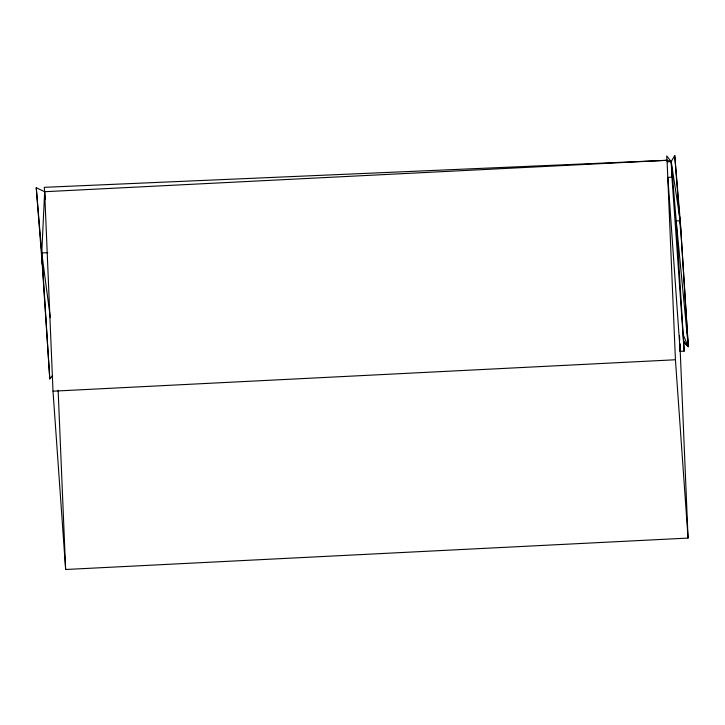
<?xml version="1.0" encoding="UTF-8"?>
<svg xmlns="http://www.w3.org/2000/svg" width="725" height="725" viewBox="0 0 725 725"><rect width="100%" height="100%" fill="white"/><g stroke="black" fill="none" stroke-linecap="round" stroke-linejoin="round"><path stroke-width="1.09" d="M683.557 340.768L688.27 346.659L680.231 220.735L671.205 161.584L667.19 161.784L666.701 155.911L671.205 161.584L676.207 220.944L684.183 351.127L680.168 351.326L667.852 177.389L671.857 177.19L671.205 161.584L674.73 155.503L680.231 220.735L688.27 346.659L683.593 342.263M671.205 161.584L667.063 160.297L44.651 191.717L36.25 187.739L42.231 264.435L49.789 378.894L52.517 375.668M47.768 252.672L41.751 252.971L36.25 187.739M680.231 220.735L676.207 220.944L688.27 346.659L683.521 335.521M53.007 391.183L675.428 359.763L688.061 538.077L65.64 569.497L53.007 391.183L44.651 191.717L41.751 252.971L42.231 264.435M50.333 317.632L41.751 252.971L49.789 378.894M45.312 199.602L44.279 187.331L667.063 160.297L675.428 359.763M674.73 155.503L680.712 232.199M671.731 174.073L684.183 351.127M679.932 344.239L688.061 538.077M679.515 335.72L679.706 340.179M679.842 343.523L680.168 351.326M58.136 390.313L65.64 569.497"/></g></svg>
